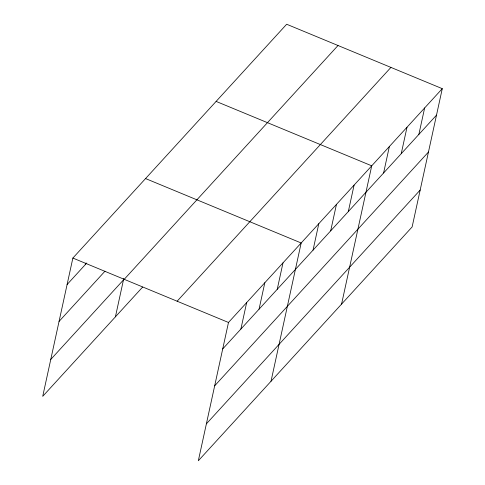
<?xml version="1.0" encoding="UTF-8"?>
<svg xmlns="http://www.w3.org/2000/svg" width="485" height="485" viewBox="0 0 485 485"><rect width="100%" height="100%" fill="white"/><g stroke="black" fill="none" stroke-linecap="round" stroke-linejoin="round"><path stroke-width="0.73" d="M442.278 88.664L228.483 322.47L198.335 460.75L412.129 226.938L442.278 88.664L286.665 24.25L72.871 258.062L42.722 396.336L142.626 287.084M85.275 264.64L85.596 263.173M115.412 316.844L123.778 278.481M240.887 329.054L246.653 302.598M259.057 309.181L264.828 282.725M277.232 289.309L282.998 262.852M271.024 381.252L301.173 242.979L145.561 178.565M313.043 250.145L318.809 223.688M330.679 230.854L336.451 204.397M348.321 211.563L354.086 185.106M341.573 304.095L371.728 165.821L216.116 101.407M383.593 172.987L389.364 146.531M401.234 153.696L407 127.24M418.87 134.406L424.642 107.949M67.106 284.519L86.791 262.985M59.055 321.416L104.996 271.182M50.767 359.44L123.457 279.942M124.221 279.318L338.021 45.505M177.128 301.215L390.928 67.403M222.712 348.927L436.512 115.115M214.667 385.83L428.467 152.017M206.38 423.848L420.174 190.041M72.871 258.062L228.483 322.47"/></g></svg>
